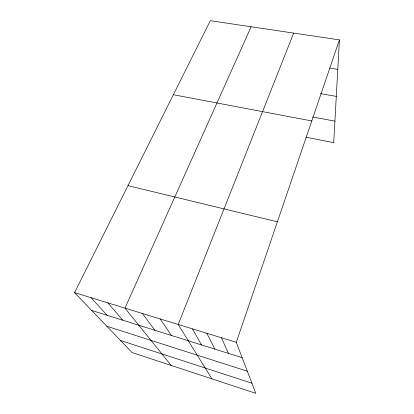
<?xml version="1.0" encoding="UTF-8"?>
<svg xmlns="http://www.w3.org/2000/svg" width="414" height="414" viewBox="0 0 414 414"><rect width="100%" height="100%" fill="white"/><g stroke="black" fill="none" stroke-linecap="round" stroke-linejoin="round"><path stroke-width="0.62" d="M339.423 39.884L236.285 342.331L255.764 393.3L132.076 352.542L74.577 292.641L210.317 20.7L339.423 39.884L333.72 142.675L306.303 137.246M293.676 33.084L178.211 324.488L211.942 378.862M251.138 26.765L124.976 308.13L171.189 365.427M329.886 68.098L337.783 69.381M320.586 93.631L336.287 96.39M312.575 116.96L334.916 121.152M173.373 94.718L311.773 120.955M127.988 185.643L277.38 221.816M74.577 292.641L236.285 342.331M91.644 310.422L242.154 357.686M106.864 326.273L247.324 371.213M120.484 340.463L251.903 383.193M91.075 297.713L107.086 315.271M107.873 302.872L122.787 320.198M142.395 313.481L154.996 330.315M160.135 318.93L171.51 335.5M192.412 328.851L201.504 344.919M206.819 333.275L214.871 349.116M221.443 337.772L228.419 353.37"/></g></svg>
